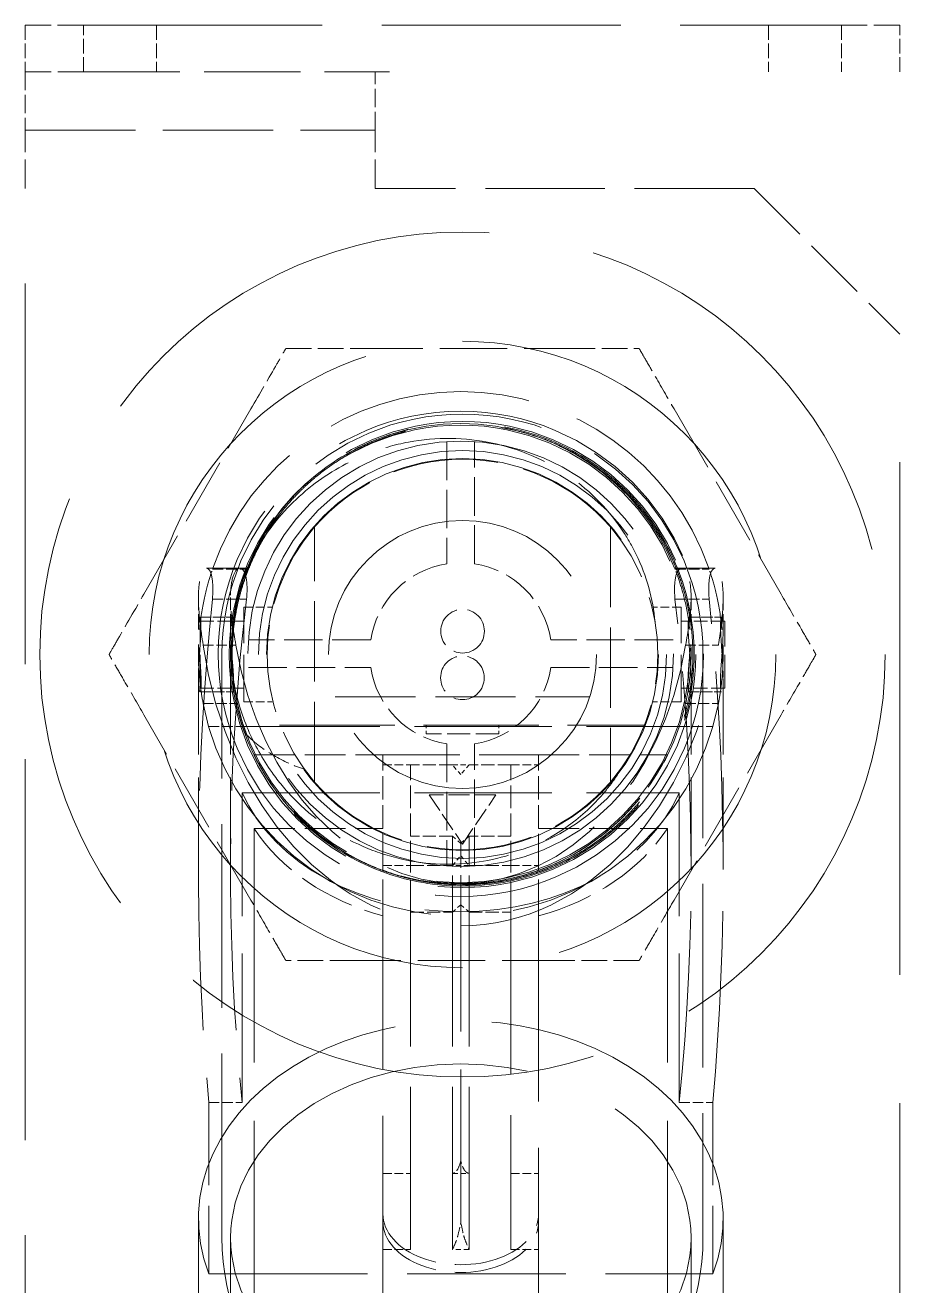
# Model space of a CAD drawing. Header units: millimetres. Extents: x 0 to 5887, y 0 to 4158.
# Drawn here: x 5138.34 to 5168.34, y 2294.74 to 2338.01 of the extents above; entities that cross this region are included whole.
import ezdxf

# ---------------------------------------------------------------- set-up
doc = ezdxf.new("R2010")
doc.units = ezdxf.units.MM
doc.header["$LTSCALE"] = 7
doc.linetypes.add('DASHED', pattern=[0.2067, 0.1654, -0.0413])
doc.layers.add('가려진 것(ISO)', color=2, linetype='DASHED', lineweight=18)

msp = doc.modelspace()

# ---------------------------------------------------------------- linework, layer by layer
at = {"layer": '가려진 것(ISO)', "ltscale": 0.769514}
for p, q in [((5140.3357, 2338.0081), (5138.3357, 2338.0081)), ((5168.3357, 2338.0081), (5166.3357, 2338.0081)), ((5138.3357, 2336.4081), (5140.3357, 2336.4081))]:
    msp.add_line(p, q, dxfattribs=at)
at = {"layer": '가려진 것(ISO)', "ltscale": 0.435259}
for p, q in [((5138.3357, 2338.0081), (5138.3357, 2336.4081)), ((5140.3357, 2336.4081), (5140.3357, 2338.0081)), ((5142.8357, 2338.0081), (5142.8357, 2336.4081)), ((5163.8357, 2338.0081), (5163.8357, 2336.4081)), ((5166.3357, 2338.0081), (5166.3357, 2336.4081)), ((5168.3357, 2336.4081), (5168.3357, 2338.0081))]:
    msp.add_line(p, q, dxfattribs=at)
at = {"layer": '가려진 것(ISO)', "ltscale": 7.074487}
msp.add_line((5140.3357, 2338.0081), (5166.3357, 2338.0081), dxfattribs=at)
at = {"layer": '가려진 것(ISO)', "ltscale": 0.544099}
for p, q in [((5138.3357, 2336.4081), (5138.3357, 2334.4081)), ((5150.3357, 2334.4081), (5150.3357, 2336.4081))]:
    msp.add_line(p, q, dxfattribs=at)
at = {"layer": '가려진 것(ISO)', "ltscale": 2.856945}
msp.add_line((5140.3357, 2336.4081), (5150.8357, 2336.4081), dxfattribs=at)
at = {"layer": '가려진 것(ISO)', "ltscale": 0.854726}
for p, q in [((5138.3357, 2332.4081), (5138.3357, 2334.4081)), ((5150.3357, 2332.4081), (5150.3357, 2334.4081))]:
    msp.add_line(p, q, dxfattribs=at)
at = {"layer": '가려진 것(ISO)', "ltscale": 3.265094}
msp.add_line((5138.3357, 2334.4081), (5150.3357, 2334.4081), dxfattribs=at)
at = {"layer": '가려진 것(ISO)', "ltscale": 11.288502}
msp.add_line((5138.3357, 2283.4081), (5138.3357, 2332.4081), dxfattribs=at)
at = {"layer": '가려진 것(ISO)', "ltscale": 3.537194}
msp.add_line((5163.3357, 2332.4081), (5150.3357, 2332.4081), dxfattribs=at)
at = {"layer": '가려진 것(ISO)', "ltscale": 1.923934}
msp.add_line((5163.3357, 2332.4081), (5168.3357, 2327.4081), dxfattribs=at)
at = {"layer": '가려진 것(ISO)', "ltscale": 15.204921}
msp.add_line((5168.3357, 2283.4081), (5168.3357, 2327.4081), dxfattribs=at)
at = {"layer": '가려진 것(ISO)', "ltscale": 1.99951}
for p, q in [((5149.6613, 2326.9081), (5157.0101, 2326.9081)), ((5142.4052, 2318.476), (5146.0796, 2324.8403)), ((5160.5918, 2324.8403), (5164.2662, 2318.476)), ((5146.0796, 2307.976), (5142.4052, 2314.3403)), ((5164.2662, 2314.3403), (5160.5918, 2307.976)), ((5157.0101, 2305.9081), (5149.6613, 2305.9081))]:
    msp.add_line(p, q, dxfattribs=at)
at = {"layer": '가려진 것(ISO)', "ltscale": 1.141586}
for p, q in [((5152.8018, 2323.7161), (5152.8018, 2319.5203)), ((5153.7518, 2319.5203), (5153.7518, 2323.7161)), ((5150.1881, 2316.9066), (5145.9923, 2316.9066)), ((5160.5613, 2316.9066), (5156.3655, 2316.9066)), ((5145.9923, 2315.9566), (5150.1881, 2315.9566)), ((5156.3655, 2315.9566), (5160.5613, 2315.9566)), ((5152.8018, 2313.3429), (5152.8018, 2309.1471)), ((5153.7518, 2309.1471), (5153.7518, 2313.3429))]:
    msp.add_line(p, q, dxfattribs=at)
at = {"layer": '가려진 것(ISO)', "ltscale": 2.382276}
for p, q in [((5148.2637, 2312.0304), (5148.2637, 2320.7859)), ((5158.4077, 2320.7859), (5158.4077, 2312.0304))]:
    msp.add_line(p, q, dxfattribs=at)
at = {"layer": '가려진 것(ISO)', "ltscale": 0.310152}
for p, q in [((5144.5547, 2319.3731), (5145.6949, 2319.3731)), ((5160.8587, 2319.3731), (5161.9989, 2319.3731))]:
    msp.add_line(p, q, dxfattribs=at)
at = {"layer": '가려진 것(ISO)', "ltscale": 0.318691}
for p, q in [((5144.7574, 2319.3333), (5145.929, 2319.3333)), ((5160.6246, 2319.3333), (5161.7962, 2319.3333)), ((5144.7574, 2318.3039), (5145.929, 2318.3039)), ((5160.6246, 2318.3039), (5161.7962, 2318.3039))]:
    msp.add_line(p, q, dxfattribs=at)
at = {"layer": '가려진 것(ISO)', "ltscale": 0.319286}
for p, q in [((5144.7711, 2319.3731), (5145.9449, 2319.3731)), ((5160.6088, 2319.3731), (5161.7826, 2319.3731))]:
    msp.add_line(p, q, dxfattribs=at)
at = {"layer": '가려진 것(ISO)', "ltscale": 0.458421}
for p, q in [((5144.2768, 2317.263), (5144.2768, 2318.3652)), ((5145.3768, 2317.263), (5145.3768, 2318.3652)), ((5161.1768, 2317.263), (5161.1768, 2318.3652)), ((5162.2768, 2317.263), (5162.2768, 2318.3652))]:
    msp.add_line(p, q, dxfattribs=at)
at = {"layer": '가려진 것(ISO)', "ltscale": 1.384718}
for p, q in [((5145.8357, 2314.7881), (5145.8357, 2318.0281)), ((5160.8357, 2314.7881), (5160.8357, 2318.0281))]:
    msp.add_line(p, q, dxfattribs=at)
at = {"layer": '가려진 것(ISO)', "ltscale": 0.264663}
for p, q in [((5145.8357, 2318.0281), (5146.8087, 2318.0281)), ((5160.8357, 2318.0281), (5159.8627, 2318.0281)), ((5145.8357, 2314.7881), (5146.8087, 2314.7881)), ((5160.8357, 2314.7881), (5159.8627, 2314.7881))]:
    msp.add_line(p, q, dxfattribs=at)
at = {"layer": '가려진 것(ISO)', "ltscale": 0.301106}
for p, q in [((5144.3265, 2317.6881), (5145.4335, 2317.6881)), ((5161.1201, 2317.6881), (5162.2271, 2317.6881))]:
    msp.add_line(p, q, dxfattribs=at)
at = {"layer": '가려진 것(ISO)', "ltscale": 0.98295}
for p, q in [((5144.3357, 2315.2581), (5144.3357, 2317.5581)), ((5162.3357, 2315.2581), (5162.3357, 2317.5581))]:
    msp.add_line(p, q, dxfattribs=at)
at = {"layer": '가려진 것(ISO)', "ltscale": 0.408049}
for p, q in [((5144.3357, 2317.5581), (5145.8357, 2317.5581)), ((5162.3357, 2317.5581), (5160.8357, 2317.5581)), ((5144.3357, 2315.2581), (5145.8357, 2315.2581)), ((5162.3357, 2315.2581), (5160.8357, 2315.2581))]:
    msp.add_line(p, q, dxfattribs=at)
at = {"layer": '가려진 것(ISO)', "ltscale": 0.302589}
for p, q in [((5144.365, 2317.6881), (5145.4774, 2317.6881)), ((5161.0763, 2317.6881), (5162.1887, 2317.6881))]:
    msp.add_line(p, q, dxfattribs=at)
at = {"layer": '가려진 것(ISO)', "ltscale": 0.305568}
for p, q in [((5144.4409, 2316.7266), (5145.5643, 2316.7266)), ((5160.9894, 2316.7266), (5162.1127, 2316.7266)), ((5144.4409, 2314.7209), (5145.5643, 2314.7209)), ((5160.9894, 2314.7209), (5162.1127, 2314.7209))]:
    msp.add_line(p, q, dxfattribs=at)
at = {"layer": '가려진 것(ISO)', "ltscale": 5.44189}
for p, q in [((5145.0857, 2296.4081), (5145.0857, 2316.4081)), ((5161.5857, 2316.4081), (5161.5857, 2296.4081))]:
    msp.add_line(p, q, dxfattribs=at)
at = {"layer": '가려진 것(ISO)', "ltscale": 2.730098}
for p, q in [((5144.2768, 2309.0257), (5144.2768, 2315.5888)), ((5145.3768, 2309.0257), (5145.3768, 2315.5888)), ((5161.1768, 2309.0257), (5161.1768, 2315.5888)), ((5162.2768, 2309.0257), (5162.2768, 2315.5888))]:
    msp.add_line(p, q, dxfattribs=at)
at = {"layer": '가려진 것(ISO)', "ltscale": 0.301301}
for p, q in [((5144.3316, 2315.1281), (5145.4393, 2315.1281)), ((5161.1143, 2315.1281), (5162.222, 2315.1281))]:
    msp.add_line(p, q, dxfattribs=at)
at = {"layer": '가려진 것(ISO)', "ltscale": 0.302852}
for p, q in [((5144.3717, 2315.1281), (5145.4851, 2315.1281)), ((5161.0685, 2315.1281), (5162.1819, 2315.1281))]:
    msp.add_line(p, q, dxfattribs=at)
at = {"layer": '가려진 것(ISO)', "ltscale": 2.375881}
msp.add_line((5148.9697, 2314.9597), (5157.7017, 2314.9597), dxfattribs=at)
at = {"layer": '가려진 것(ISO)', "ltscale": 0.313307}
for p, q in [((5144.631, 2313.9316), (5145.7828, 2313.9316)), ((5160.7708, 2313.9316), (5161.9226, 2313.9316)), ((5144.631, 2301.0319), (5145.7828, 2301.0319)), ((5160.7708, 2301.0319), (5161.9226, 2301.0319))]:
    msp.add_line(p, q, dxfattribs=at)
at = {"layer": '가려진 것(ISO)', "ltscale": 4.078126}
for p, q in [((5145.7828, 2313.9316), (5160.7708, 2313.9316)), ((5145.7828, 2311.6605), (5160.7708, 2311.6605))]:
    msp.add_line(p, q, dxfattribs=at)
at = {"layer": '가려진 것(ISO)', "ltscale": 3.413421}
msp.add_line((5147.0631, 2313.9831), (5159.6083, 2313.9831), dxfattribs=at)
at = {"layer": '가려진 것(ISO)', "ltscale": 0.08153}
for p, q in [((5152.0857, 2313.6831), (5152.0857, 2313.9831)), ((5154.5857, 2313.6831), (5154.5857, 2313.9831))]:
    msp.add_line(p, q, dxfattribs=at)
at = {"layer": '가려진 것(ISO)', "ltscale": 0.680149}
msp.add_line((5154.5857, 2313.6831), (5152.0857, 2313.6831), dxfattribs=at)
at = {"layer": '가려진 것(ISO)', "ltscale": 1.202036}
for p, q in [((5146.1894, 2312.9674), (5150.6074, 2312.9674)), ((5155.9462, 2312.9674), (5160.3642, 2312.9674)), ((5146.1894, 2310.441), (5150.6074, 2310.441)), ((5155.9462, 2310.441), (5160.3642, 2310.441))]:
    msp.add_line(p, q, dxfattribs=at)
at = {"layer": '가려진 것(ISO)', "ltscale": 0.687322}
for p, q in [((5150.6074, 2310.441), (5150.6074, 2312.9674)), ((5155.9462, 2310.441), (5155.9462, 2312.9674))]:
    msp.add_line(p, q, dxfattribs=at)
at = {"layer": '가려진 것(ISO)', "ltscale": 2.281793}
msp.add_line((5150.6074, 2312.9674), (5155.9462, 2312.9674), dxfattribs=at)
at = {"layer": '가려진 것(ISO)', "ltscale": 0.258395}
for p, q in [((5150.6074, 2312.6174), (5151.5574, 2312.6174)), ((5154.9962, 2312.6174), (5155.9462, 2312.6174)), ((5150.6074, 2309.1674), (5151.5574, 2309.1674)), ((5154.9962, 2309.1674), (5155.9462, 2309.1674)), ((5150.6074, 2298.5988), (5151.5574, 2298.5988)), ((5154.9962, 2298.5988), (5155.9462, 2298.5988)), ((5150.6074, 2295.9892), (5151.5574, 2295.9892)), ((5154.9962, 2295.9892), (5155.9462, 2295.9892))]:
    msp.add_line(p, q, dxfattribs=at)
at = {"layer": '가려진 것(ISO)', "ltscale": 0.664124}
for p, q in [((5151.5574, 2310.1763), (5151.5574, 2312.6174)), ((5154.9962, 2310.1763), (5154.9962, 2312.6174))]:
    msp.add_line(p, q, dxfattribs=at)
at = {"layer": '가려진 것(ISO)', "ltscale": 0.389799}
for p, q in [((5152.9903, 2312.6174), (5151.5574, 2312.6174)), ((5154.9962, 2312.6174), (5153.5633, 2312.6174)), ((5152.9903, 2310.1763), (5151.5574, 2310.1763)), ((5154.9962, 2310.1763), (5153.5633, 2310.1763)), ((5151.5574, 2309.1674), (5152.9903, 2309.1674)), ((5153.5633, 2309.1674), (5154.9962, 2309.1674)), ((5151.5574, 2307.5666), (5152.9903, 2307.5666)), ((5153.5633, 2307.5666), (5154.9962, 2307.5666))]:
    msp.add_line(p, q, dxfattribs=at)
at = {"layer": '가려진 것(ISO)', "ltscale": 0.118995}
for p, q in [((5153.2768, 2312.2865), (5152.9903, 2312.6174)), ((5153.5633, 2312.6174), (5153.2768, 2312.2865)), ((5153.2768, 2309.926), (5152.9903, 2310.1763)), ((5153.5633, 2310.1763), (5153.2768, 2309.926)), ((5152.9903, 2309.1674), (5153.2768, 2309.4983)), ((5153.2768, 2309.4983), (5153.5633, 2309.1674)), ((5152.9903, 2307.5666), (5153.2768, 2307.8169)), ((5153.2768, 2307.8169), (5153.5633, 2307.5666))]:
    msp.add_line(p, q, dxfattribs=at)
at = {"layer": '가려진 것(ISO)', "ltscale": 0.155812}
for p, q in [((5152.9903, 2312.6174), (5153.5633, 2312.6174)), ((5153.5633, 2309.1674), (5152.9903, 2309.1674)), ((5152.9903, 2298.5988), (5153.5633, 2298.5988)), ((5153.5633, 2295.9892), (5152.9903, 2295.9892))]:
    msp.add_line(p, q, dxfattribs=at)
at = {"layer": '가려진 것(ISO)', "ltscale": 4.42134}
for p, q in [((5145.7828, 2301.0319), (5145.7828, 2311.6605)), ((5160.7708, 2301.0319), (5160.7708, 2311.6605))]:
    msp.add_line(p, q, dxfattribs=at)
at = {"layer": '가려진 것(ISO)', "ltscale": 0.553911}
for p, q in [((5152.1947, 2311.5875), (5153.3357, 2309.9012)), ((5153.3357, 2309.9012), (5154.4767, 2311.5875))]:
    msp.add_line(p, q, dxfattribs=at)
at = {"layer": '가려진 것(ISO)', "ltscale": 0.620838}
msp.add_line((5154.4767, 2311.5875), (5152.1947, 2311.5875), dxfattribs=at)
at = {"layer": '가려진 것(ISO)', "ltscale": 6.938437}
for p, q in [((5146.1894, 2310.441), (5146.1894, 2293.7616)), ((5160.3642, 2310.441), (5160.3642, 2293.7616))]:
    msp.add_line(p, q, dxfattribs=at)
at = {"layer": '가려진 것(ISO)', "ltscale": 1.080091}
for p, q in [((5150.6074, 2307.4382), (5150.6074, 2310.441)), ((5155.9462, 2307.4382), (5155.9462, 2310.441))]:
    msp.add_line(p, q, dxfattribs=at)
at = {"layer": '가려진 것(ISO)', "ltscale": 0.938643}
for p, q in [((5151.5574, 2307.5666), (5151.5574, 2310.1763)), ((5154.9962, 2307.5666), (5154.9962, 2310.1763))]:
    msp.add_line(p, q, dxfattribs=at)
at = {"layer": '가려진 것(ISO)', "ltscale": 1.085493}
for p, q in [((5152.9903, 2307.5666), (5152.9903, 2310.1763)), ((5153.5633, 2307.5666), (5153.5633, 2310.1763))]:
    msp.add_line(p, q, dxfattribs=at)
at = {"layer": '가려진 것(ISO)', "ltscale": 0.877252}
msp.add_line((5153.2768, 2307.8169), (5153.2768, 2309.926), dxfattribs=at)
at = {"layer": '가려진 것(ISO)', "ltscale": 4.816061}
for p, q in [((5151.5574, 2295.9892), (5151.5574, 2307.5666)), ((5152.9903, 2295.9892), (5152.9903, 2307.5666)), ((5153.5633, 2295.9892), (5153.5633, 2307.5666)), ((5154.9962, 2307.5666), (5154.9962, 2295.9892))]:
    msp.add_line(p, q, dxfattribs=at)
at = {"layer": '가려진 것(ISO)', "ltscale": 4.541158}
msp.add_line((5153.2768, 2296.9003), (5153.2768, 2307.8169), dxfattribs=at)
at = {"layer": '가려진 것(ISO)', "ltscale": 5.504473}
for p, q in [((5150.6074, 2294.2059), (5150.6074, 2307.4382)), ((5155.9462, 2307.4382), (5155.9462, 2294.2059))]:
    msp.add_line(p, q, dxfattribs=at)
at = {"layer": '가려진 것(ISO)', "ltscale": 2.448796}
for p, q in [((5144.631, 2301.0319), (5144.631, 2295.1451)), ((5161.9226, 2301.0319), (5161.9226, 2295.1451))]:
    msp.add_line(p, q, dxfattribs=at)
at = {"layer": '가려진 것(ISO)', "ltscale": 10.021425}
for p, q in [((5144.2768, 2278.0674), (5144.2768, 2297.0361)), ((5162.2768, 2278.0674), (5162.2768, 2297.0361))]:
    msp.add_line(p, q, dxfattribs=at)
at = {"layer": '가려진 것(ISO)', "ltscale": 7.618686}
for p, q in [((5145.3768, 2296.382), (5145.3768, 2278.0674)), ((5161.1768, 2296.382), (5161.1768, 2278.0674))]:
    msp.add_line(p, q, dxfattribs=at)
at = {"layer": '가려진 것(ISO)', "ltscale": 4.70494}
msp.add_line((5144.631, 2295.1451), (5161.9226, 2295.1451), dxfattribs=at)
at = {"layer": '가려진 것(ISO)', "ltscale": 12.593294}
msp.add_circle((5153.3357, 2316.4081), 14.5, dxfattribs=at)
at = {"layer": '가려진 것(ISO)', "ltscale": 11.670509}
msp.add_circle((5153.3357, 2316.4081), 10.75, dxfattribs=at)
at = {"layer": '가려진 것(ISO)', "ltscale": 12.05048}
msp.add_circle((5153.2768, 2316.4316), 8.325, dxfattribs=at)
at = {"layer": '가려진 것(ISO)', "ltscale": 11.580041}
msp.add_circle((5153.3357, 2316.4081), 8, dxfattribs=at)
at = {"layer": '가려진 것(ISO)', "ltscale": 11.362915}
msp.add_circle((5153.2768, 2316.4316), 7.85, dxfattribs=at)
at = {"layer": '가려진 것(ISO)', "ltscale": 15.850181}
msp.add_circle((5153.2768, 2316.4316), 7.3, dxfattribs=at)
at = {"layer": '가려진 것(ISO)', "ltscale": 15.198803}
msp.add_circle((5153.3357, 2316.4081), 7, dxfattribs=at)
at = {"layer": '가려진 것(ISO)', "ltscale": 14.601707}
msp.add_circle((5153.3357, 2316.4081), 6.725, dxfattribs=at)
at = {"layer": '가려진 것(ISO)', "ltscale": 9.987785}
msp.add_circle((5153.3357, 2316.4081), 4.6, dxfattribs=at)
msp.add_circle((5153.3357, 2316.4081), 4.6, dxfattribs=at)
at = {"layer": '가려진 것(ISO)', "ltscale": 1.282139}
for centre in [(5153.3377, 2317.2081), (5153.3338, 2315.6081)]:
    msp.add_circle(centre, 0.75, dxfattribs=at)
at = {"layer": '가려진 것(ISO)', "ltscale": 6.062606}
msp.add_arc((5153.2768, 2316.4316), 9, 19.07671, 160.92329, dxfattribs=at)
at = {"layer": '가려진 것(ISO)', "ltscale": 7.052213}
for centre, start, end in [((5153.3357, 2316.4081), 0, 180), ((5153.3357, 2296.4081), 180, 0)]:
    msp.add_arc(centre, 8.25, start, end, dxfattribs=at)
at = {"layer": '가려진 것(ISO)', "ltscale": 5.112754}
msp.add_arc((5153.2768, 2316.4316), 7.9, 21.86015, 158.13985, dxfattribs=at)
at = {"layer": '가려진 것(ISO)', "ltscale": 3.130952}
for start, end in [(40.79828, 139.20172), (220.79828, 319.20172)]:
    msp.add_arc((5153.3357, 2316.4081), 6.7, start, end, dxfattribs=at)
at = {"layer": '가려진 것(ISO)', "ltscale": 2.596181}
for start, end in [(139.20172, 220.79828), (319.20172, 40.79828)]:
    msp.add_arc((5153.3357, 2316.4081), 6.7, start, end, dxfattribs=at)
at = {"layer": '가려진 것(ISO)', "ltscale": 1.076065}
for start, end in [(98.74285, 171.25715), (8.74285, 81.25715), (188.74285, 261.25715), (278.74285, 351.25715)]:
    msp.add_arc((5153.2768, 2316.4316), 3.125, start, end, dxfattribs=at)
at = {"layer": '가려진 것(ISO)', "ltscale": 9.829919}
msp.add_arc((5153.2768, 2316.4316), 9, 190.95767, 349.04233, dxfattribs=at)
at = {"layer": '가려진 것(ISO)', "ltscale": 6.641703}
msp.add_arc((5153.2768, 2316.4316), 7.9, 192.50654, 347.49346, dxfattribs=at)
at = {"layer": '가려진 것(ISO)', "ltscale": 1.656983}
for start, end in [(205.91814, 250.19869), (289.80131, 334.08186)]:
    msp.add_arc((5153.2768, 2316.4116), 7.88, start, end, dxfattribs=at)
at = {"layer": '가려진 것(ISO)', "ltscale": 5.684871}
for start_param, end_param in [(4.3841188, 4.9938691), (1.2893163, 1.8990665)]:
    msp.add_ellipse((5153.2768, 2309.0257), major_axis=(0, -28.7777), ratio=0.3127422, start_param=start_param, end_param=end_param, dxfattribs=at)
at = {"layer": '가려진 것(ISO)', "ltscale": 5.686847}
for start_param, end_param in [(1.194694, 1.8927872), (4.3903982, 5.0884913)]:
    msp.add_ellipse((5153.2768, 2309.0257), major_axis=(0, 25.2604), ratio=0.3127422, start_param=start_param, end_param=end_param, dxfattribs=at)
at = {"layer": '가려진 것(ISO)', "ltscale": 9.829919}
msp.add_ellipse((5153.2768, 2318.9883), major_axis=(0, 11.8983), ratio=0.7564089, start_param=1.7620437, end_param=4.5211416, dxfattribs=at)
at = {"layer": '가려진 것(ISO)', "ltscale": 6.641703}
msp.add_ellipse((5153.2768, 2318.9883), major_axis=(0, -10.4441), ratio=0.7564089, start_param=4.9306692, end_param=7.6357014, dxfattribs=at)
at = {"layer": '가려진 것(ISO)', "ltscale": 5.36873}
msp.add_ellipse((5153.2768, 2313.5516), major_axis=(7.9, 0), ratio=0.7564142, start_param=3.4635835, end_param=5.9611945, dxfattribs=at)
at = {"layer": '가려진 것(ISO)', "ltscale": 1.656983}
for start_param, end_param in [(0.4523569, 1.2251983), (1.9163943, 2.6892358)]:
    msp.add_ellipse((5153.2768, 2313.0463), major_axis=(-7.88, 0), ratio=0.7564142, start_param=start_param, end_param=end_param, dxfattribs=at)
at = {"layer": '가려진 것(ISO)', "ltscale": 11.521521}
msp.add_ellipse((5153.2768, 2297.0361), major_axis=(9, 0), ratio=0.7564142, start_param=6.0017052, end_param=9.706258, dxfattribs=at)
at = {"layer": '가려진 것(ISO)', "ltscale": 11.43529}
msp.add_ellipse((5153.2768, 2296.382), major_axis=(-7.9, 0), ratio=0.7564142, dxfattribs=at)
at = {"layer": '가려진 것(ISO)', "ltscale": 2.281793}
for centre in [(5153.2768, 2297.2083), (5153.2768, 2296.9436)]:
    msp.add_ellipse(centre, major_axis=(-2.6694, 0), ratio=0.6540929, start_param=0, end_param=3.1415927, dxfattribs=at)
at = {"layer": '가려진 것(ISO)', "ltscale": 0.761774}
for points, knots in [([(5146.0796, 2324.8403), (5146.3661, 2325.3363), (5146.7087, 2325.9299), (5147.0572, 2326.5334), (5147.155, 2326.7029), (5147.2313, 2326.835), (5147.2493, 2326.8662), (5147.268, 2326.8986), (5147.2713, 2326.9043), (5147.2735, 2326.9081)], [-0.87528329, -0.87528329, -0.87528329, -0.87528329, -0.70343176, -0.70343176, -0.64507289, -0.64507289, -0.62640426, -0.62640426, -0.61033971, -0.61033971, -0.61033971, -0.61033971]), ([(5141.2114, 2316.4081), (5141.2136, 2316.4119), (5141.2169, 2316.4177), (5141.2356, 2316.45), (5141.2536, 2316.4813), (5141.3299, 2316.6134), (5141.4277, 2316.7828), (5141.7761, 2317.3864), (5142.1188, 2317.9799), (5142.4052, 2318.476)], [-1.83101914, -1.83101914, -1.83101914, -1.83101914, -1.8149546, -1.8149546, -1.79628597, -1.79628597, -1.7379271, -1.7379271, -1.56607557, -1.56607557, -1.56607557, -1.56607557])]:
    msp.add_open_spline(points, degree=3, knots=knots, dxfattribs=at)
at = {"layer": '가려진 것(ISO)', "ltscale": 0.761674}
for points, knots in [([(5147.2735, 2326.9081), (5147.2765, 2326.9081), (5147.281, 2326.9081), (5147.3062, 2326.9081), (5147.3301, 2326.9081), (5147.4249, 2326.9081), (5147.5464, 2326.9081), (5147.8462, 2326.9081), (5148.0963, 2326.9081), (5148.7244, 2326.9081), (5149.2349, 2326.9081), (5149.6613, 2326.9081)], [-1.82700312, -1.82700312, -1.82700312, -1.82700312, -1.81377462, -1.81377462, -1.79907238, -1.79907238, -1.75808465, -1.75808465, -1.69132845, -1.69132845, -1.56339822, -1.56339822, -1.56339822, -1.56339822]), ([(5157.0101, 2326.9081), (5157.4366, 2326.9081), (5157.947, 2326.9081), (5158.5751, 2326.9081), (5158.8252, 2326.9081), (5159.125, 2326.9081), (5159.2465, 2326.9081), (5159.3413, 2326.9081), (5159.3652, 2326.9081), (5159.3904, 2326.9081), (5159.3949, 2326.9081), (5159.3979, 2326.9081)], [-0.87260594, -0.87260594, -0.87260594, -0.87260594, -0.7446757, -0.7446757, -0.6779195, -0.6779195, -0.63693178, -0.63693178, -0.62222954, -0.62222954, -0.60900104, -0.60900104, -0.60900104, -0.60900104]), ([(5159.3979, 2326.9081), (5159.3994, 2326.9055), (5159.4016, 2326.9016), (5159.4142, 2326.8798), (5159.4262, 2326.8591), (5159.4736, 2326.7771), (5159.5343, 2326.6718), (5159.6842, 2326.4122), (5159.8093, 2326.1956), (5160.1233, 2325.6516), (5160.3786, 2325.2096), (5160.5918, 2324.8403)], [-1.82700312, -1.82700312, -1.82700312, -1.82700312, -1.81377462, -1.81377462, -1.79907238, -1.79907238, -1.75808465, -1.75808465, -1.69132845, -1.69132845, -1.56339822, -1.56339822, -1.56339822, -1.56339822]), ([(5164.2662, 2318.476), (5164.4794, 2318.1067), (5164.7346, 2317.6646), (5165.0487, 2317.1207), (5165.1737, 2316.9041), (5165.3236, 2316.6445), (5165.3844, 2316.5392), (5165.4318, 2316.4571), (5165.4437, 2316.4364), (5165.4563, 2316.4146), (5165.4586, 2316.4107), (5165.4601, 2316.4081)], [-0.87260594, -0.87260594, -0.87260594, -0.87260594, -0.7446757, -0.7446757, -0.6779195, -0.6779195, -0.63693178, -0.63693178, -0.62222954, -0.62222954, -0.60900104, -0.60900104, -0.60900104, -0.60900104]), ([(5142.4052, 2314.3403), (5142.192, 2314.7096), (5141.9368, 2315.1516), (5141.6227, 2315.6956), (5141.4977, 2315.9122), (5141.3478, 2316.1718), (5141.287, 2316.2771), (5141.2396, 2316.3591), (5141.2277, 2316.3798), (5141.2151, 2316.4016), (5141.2128, 2316.4055), (5141.2114, 2316.4081)], [-0.87260594, -0.87260594, -0.87260594, -0.87260594, -0.7446757, -0.7446757, -0.6779195, -0.6779195, -0.63693178, -0.63693178, -0.62222954, -0.62222954, -0.60900104, -0.60900104, -0.60900104, -0.60900104]), ([(5165.4601, 2316.4081), (5165.4586, 2316.4055), (5165.4563, 2316.4016), (5165.4437, 2316.3798), (5165.4318, 2316.3591), (5165.3844, 2316.2771), (5165.3236, 2316.1718), (5165.1737, 2315.9122), (5165.0487, 2315.6956), (5164.7346, 2315.1516), (5164.4794, 2314.7096), (5164.2662, 2314.3403)], [-1.82700312, -1.82700312, -1.82700312, -1.82700312, -1.81377462, -1.81377462, -1.79907238, -1.79907238, -1.75808465, -1.75808465, -1.69132845, -1.69132845, -1.56339822, -1.56339822, -1.56339822, -1.56339822]), ([(5147.2735, 2305.9081), (5147.272, 2305.9107), (5147.2698, 2305.9146), (5147.2572, 2305.9364), (5147.2453, 2305.9571), (5147.1979, 2306.0392), (5147.1371, 2306.1445), (5146.9872, 2306.4041), (5146.8621, 2306.6207), (5146.5481, 2307.1646), (5146.2929, 2307.6067), (5146.0796, 2307.976)], [-1.82700312, -1.82700312, -1.82700312, -1.82700312, -1.81377462, -1.81377462, -1.79907238, -1.79907238, -1.75808465, -1.75808465, -1.69132845, -1.69132845, -1.56339822, -1.56339822, -1.56339822, -1.56339822]), ([(5160.5918, 2307.976), (5160.3786, 2307.6067), (5160.1233, 2307.1646), (5159.8093, 2306.6207), (5159.6842, 2306.4041), (5159.5343, 2306.1445), (5159.4736, 2306.0392), (5159.4262, 2305.9571), (5159.4142, 2305.9364), (5159.4016, 2305.9146), (5159.3994, 2305.9107), (5159.3979, 2305.9081)], [-0.87260594, -0.87260594, -0.87260594, -0.87260594, -0.7446757, -0.7446757, -0.6779195, -0.6779195, -0.63693178, -0.63693178, -0.62222954, -0.62222954, -0.60900104, -0.60900104, -0.60900104, -0.60900104]), ([(5149.6613, 2305.9081), (5149.2349, 2305.9081), (5148.7244, 2305.9081), (5148.0963, 2305.9081), (5147.8462, 2305.9081), (5147.5464, 2305.9081), (5147.4249, 2305.9081), (5147.3301, 2305.9081), (5147.3062, 2305.9081), (5147.281, 2305.9081), (5147.2765, 2305.9081), (5147.2735, 2305.9081)], [-0.87260594, -0.87260594, -0.87260594, -0.87260594, -0.7446757, -0.7446757, -0.6779195, -0.6779195, -0.63693178, -0.63693178, -0.62222954, -0.62222954, -0.60900104, -0.60900104, -0.60900104, -0.60900104]), ([(5159.3979, 2305.9081), (5159.3949, 2305.9081), (5159.3904, 2305.9081), (5159.3652, 2305.9081), (5159.3413, 2305.9081), (5159.2465, 2305.9081), (5159.125, 2305.9081), (5158.8252, 2305.9081), (5158.5751, 2305.9081), (5157.947, 2305.9081), (5157.4366, 2305.9081), (5157.0101, 2305.9081)], [-1.82700312, -1.82700312, -1.82700312, -1.82700312, -1.81377462, -1.81377462, -1.79907238, -1.79907238, -1.75808465, -1.75808465, -1.69132845, -1.69132845, -1.56339822, -1.56339822, -1.56339822, -1.56339822])]:
    msp.add_open_spline(points, degree=3, knots=knots, dxfattribs=at)
at = {"layer": '가려진 것(ISO)', "ltscale": 11.512027}
msp.add_open_spline([(5145.8532, 2313.731), (5145.5637, 2314.54), (5145.4052, 2315.4077), (5145.3746, 2317.1287), (5145.503, 2318.0041), (5146.0272, 2319.646), (5146.4297, 2320.4337), (5147.4532, 2321.8205), (5148.0873, 2322.4374), (5149.5016, 2323.4222), (5150.3002, 2323.8029), (5151.9558, 2324.2818), (5152.8343, 2324.386), (5154.556, 2324.3081), (5155.4215, 2324.1248), (5157.0271, 2323.4983), (5157.788, 2323.0471), (5159.1075, 2321.9384), (5159.6833, 2321.2667), (5160.5772, 2319.7932), (5160.9069, 2318.9724), (5161.2805, 2317.2899), (5161.3293, 2316.4065), (5161.1432, 2314.6932), (5160.9059, 2313.8411), (5160.1798, 2312.2781), (5159.6814, 2311.547), (5158.492, 2310.2999), (5157.7856, 2309.7676), (5156.2588, 2308.9681), (5155.4187, 2308.6907), (5153.7161, 2308.4236), (5152.8316, 2308.4304), (5151.1334, 2308.7239), (5150.2977, 2309.0143), (5148.7835, 2309.8373), (5148.0854, 2310.3805), (5146.9155, 2311.6459), (5146.4285, 2312.3847), (5145.9959, 2313.3547), (5145.9213, 2313.5415), (5145.8535, 2313.7311)], degree=3, knots=[0, 0, 0, 0, 0.2580022, 0.2580022, 0.5167622, 0.5167622, 0.7754881, 0.7754881, 1.0342167, 1.0342167, 1.2929477, 1.2929477, 1.5516726, 1.5516726, 1.8104082, 1.8104082, 2.0691248, 2.0691248, 2.3278644, 2.3278644, 2.586571, 2.586571, 2.8453137, 2.8453137, 3.1040112, 3.1040112, 3.3627562, 3.3627562, 3.6214472, 3.6214472, 3.8801935, 3.8801935, 4.1388816, 4.1388816, 4.3976282, 4.3976282, 4.6563175, 4.6563175, 4.9150634, 4.9150634, 4.9752264, 4.9752264, 4.9752264, 4.9752264], dxfattribs=at)
at = {"layer": '가려진 것(ISO)', "ltscale": 11.448736}
msp.add_rational_spline([(5145.9278, 2313.6552), (5146.3052, 2312.6395), (5146.9421, 2311.7629), (5148.4514, 2309.6855), (5150.8936, 2308.892), (5153.3357, 2308.0985), (5155.7778, 2308.892), (5158.22, 2309.6855), (5159.7293, 2311.7629), (5161.2386, 2313.8403), (5161.2386, 2316.4081), (5161.2386, 2318.9759), (5159.7293, 2321.0533), (5158.22, 2323.1307), (5155.7778, 2323.9242), (5153.3357, 2324.7177), (5150.8936, 2323.9242), (5148.4514, 2323.1307), (5146.9421, 2321.0533), (5145.4328, 2318.9759), (5145.4328, 2316.4081), (5145.4328, 2314.9871), (5145.9278, 2313.6552)], [0.975951435339, 0.978746313925, 1, 0.951056516295, 1, 0.951056516295, 1, 0.951056516295, 1, 0.951056516295, 1, 0.951056516295, 1, 0.951056516295, 1, 0.951056516295, 1, 0.951056516295, 1, 0.951056516295, 1, 0.972310202371, 0.975951435339], degree=2, knots=[0.855657504, 0.855657504, 0.855657504, 0.86, 0.86, 0.87, 0.87, 0.88, 0.88, 0.89, 0.89, 0.9, 0.9, 0.91, 0.91, 0.92, 0.92, 0.93, 0.93, 0.94, 0.94, 0.95, 0.95, 0.955657504, 0.955657504, 0.955657504], dxfattribs=at)
at = {"layer": '가려진 것(ISO)', "ltscale": 4.829928}
msp.add_open_spline([(5159.9429, 2317.5194), (5159.8684, 2318.3241), (5159.6501, 2319.1089), (5159.1757, 2320.0904), (5159.039, 2320.3334), (5158.3867, 2321.3409), (5157.7451, 2322.0051), (5155.9757, 2323.2395), (5154.9986, 2323.5271), (5153.4197, 2323.8632), (5152.4387, 2323.8757), (5151.0062, 2323.6092), (5150.5367, 2323.4725), (5149.403, 2323.0258), (5148.7587, 2322.6577), (5147.5679, 2321.7281), (5147.0387, 2321.1665), (5146.5972, 2320.5371)], degree=3, knots=[-1.3799177, -1.3799177, -1.3799177, -1.3799177, -1.255023, -1.255023, -1.2114367, -1.2114367, -1.0715905, -1.0715905, -0.8816967, -0.8816967, -0.5945101, -0.5945101, -0.4510897, -0.4510897, -0.2306493, -0.2306493, 0, 0, 0, 0], dxfattribs=at)
at = {"layer": '가려진 것(ISO)', "ltscale": 1.445851}
msp.add_open_spline([(5146.5972, 2320.5371), (5146.1757, 2319.907), (5145.7846, 2319.0818), (5145.3583, 2317.1234), (5145.3691, 2316.2083), (5145.4896, 2315.4622)], degree=3, knots=[-0.45419571, -0.45419571, -0.45419571, -0.45419571, -0.22672776, -0.22672776, 0, 0, 0, 0], dxfattribs=at)
at = {"layer": '가려진 것(ISO)', "ltscale": 1.899156}
for points, knots in [([(5144.4409, 2316.7266), (5144.4081, 2316.9316), (5144.3774, 2317.1379), (5144.3047, 2317.7127), (5144.2778, 2318.0636), (5144.2759, 2318.6313), (5144.3006, 2318.8832), (5144.3917, 2319.2367), (5144.4569, 2319.3385), (5144.5808, 2319.3922), (5144.6478, 2319.3475), (5144.7438, 2319.0998), (5144.7711, 2318.8964), (5144.7711, 2318.6509), (5144.7711, 2318.547), (5144.7666, 2318.4307), (5144.7574, 2318.3039)], [1.17884736, 1.17884736, 1.17884736, 1.17884736, 1.23870601, 1.23870601, 1.35132314, 1.35132314, 1.46386226, 1.46386226, 1.57640138, 1.57640138, 1.68902279, 1.68902279, 1.80164419, 1.80164419, 1.80164419, 1.84927338, 1.84927338, 1.84927338, 1.84927338]), ([(5162.1127, 2316.7266), (5162.1456, 2316.9316), (5162.1762, 2317.1379), (5162.249, 2317.7127), (5162.2758, 2318.0636), (5162.2778, 2318.6313), (5162.253, 2318.8832), (5162.162, 2319.2367), (5162.0968, 2319.3385), (5161.9729, 2319.3922), (5161.9058, 2319.3475), (5161.8098, 2319.0998), (5161.7826, 2318.8964), (5161.7826, 2318.6509), (5161.7826, 2318.547), (5161.787, 2318.4307), (5161.7962, 2318.3039)], [-0.62279683, -0.62279683, -0.62279683, -0.62279683, -0.56293818, -0.56293818, -0.45032105, -0.45032105, -0.33778193, -0.33778193, -0.22524282, -0.22524282, -0.11262141, -0.11262141, 0, 0, 0, 0.04762919, 0.04762919, 0.04762919, 0.04762919])]:
    msp.add_open_spline(points, degree=3, knots=knots, dxfattribs=at)
at = {"layer": '가려진 것(ISO)', "ltscale": 1.766666}
for points, knots in [([(5144.4409, 2314.7209), (5144.4081, 2314.8904), (5144.3774, 2315.0754), (5144.3047, 2315.6343), (5144.2778, 2316.0327), (5144.2759, 2316.7833), (5144.3006, 2317.1816), (5144.3917, 2317.9113), (5144.4569, 2318.2429), (5144.5808, 2318.7663), (5144.6478, 2318.9941), (5144.7438, 2319.2975), (5144.7602, 2319.3429), (5144.7711, 2319.3731)], [1.17884736, 1.17884736, 1.17884736, 1.17884736, 1.23870601, 1.23870601, 1.35132314, 1.35132314, 1.46386226, 1.46386226, 1.57640138, 1.57640138, 1.68902279, 1.68902279, 1.80164419, 1.80164419, 1.80164419, 1.80164419]), ([(5162.1127, 2314.7209), (5162.1456, 2314.8904), (5162.1762, 2315.0754), (5162.249, 2315.6343), (5162.2758, 2316.0327), (5162.2778, 2316.7833), (5162.253, 2317.1816), (5162.162, 2317.9113), (5162.0968, 2318.2429), (5161.9729, 2318.7663), (5161.9058, 2318.9941), (5161.8098, 2319.2975), (5161.7935, 2319.3429), (5161.7826, 2319.3731)], [-0.62279683, -0.62279683, -0.62279683, -0.62279683, -0.56293818, -0.56293818, -0.45032105, -0.45032105, -0.33778193, -0.33778193, -0.22524282, -0.22524282, -0.11262141, -0.11262141, 0, 0, 0, 0])]:
    msp.add_open_spline(points, degree=3, knots=knots, dxfattribs=at)
at = {"layer": '가려진 것(ISO)', "ltscale": 1.902758}
for points, knots in [([(5145.929, 2318.3039), (5145.9396, 2318.4306), (5145.9449, 2318.547), (5145.9449, 2318.6509), (5145.9449, 2318.8971), (5145.9131, 2319.1004), (5145.802, 2319.3478), (5145.7247, 2319.3921), (5145.5826, 2319.3386), (5145.5081, 2319.2371), (5145.404, 2318.8839), (5145.3757, 2318.6319), (5145.378, 2318.0628), (5145.4086, 2317.7114), (5145.4918, 2317.1369), (5145.5268, 2316.9311), (5145.5643, 2316.7266)], [-0.04766546, -0.04766546, -0.04766546, -0.04766546, 0, 0, 0, 0.11293048, 0.11293048, 0.22586095, 0.22586095, 0.3386627, 0.3386627, 0.45146445, 0.45146445, 0.56436888, 0.56436888, 0.62428788, 0.62428788, 0.62428788, 0.62428788]), ([(5160.9894, 2316.7266), (5161.0269, 2316.9311), (5161.0618, 2317.1369), (5161.145, 2317.7114), (5161.1757, 2318.0628), (5161.1779, 2318.6319), (5161.1496, 2318.8839), (5161.0456, 2319.2371), (5160.971, 2319.3386), (5160.8289, 2319.3921), (5160.7517, 2319.3478), (5160.6406, 2319.1004), (5160.6088, 2318.8971), (5160.6088, 2318.6509), (5160.6088, 2318.547), (5160.614, 2318.4306), (5160.6246, 2318.3039)], [-0.62428788, -0.62428788, -0.62428788, -0.62428788, -0.56436888, -0.56436888, -0.45146445, -0.45146445, -0.3386627, -0.3386627, -0.22586095, -0.22586095, -0.11293048, -0.11293048, 0, 0, 0, 0.04766546, 0.04766546, 0.04766546, 0.04766546])]:
    msp.add_open_spline(points, degree=3, knots=knots, dxfattribs=at)
at = {"layer": '가려진 것(ISO)', "ltscale": 1.770244}
for points, knots in [([(5145.9449, 2319.3731), (5145.9321, 2319.3427), (5145.9131, 2319.2971), (5145.802, 2318.9934), (5145.7247, 2318.7659), (5145.5826, 2318.2433), (5145.5081, 2317.9123), (5145.404, 2317.1829), (5145.3757, 2316.7841), (5145.378, 2316.0318), (5145.4086, 2315.6329), (5145.4918, 2315.0745), (5145.5268, 2314.89), (5145.5643, 2314.7209)], [0, 0, 0, 0, 0.11293048, 0.11293048, 0.22586095, 0.22586095, 0.3386627, 0.3386627, 0.45146445, 0.45146445, 0.56436888, 0.56436888, 0.62428788, 0.62428788, 0.62428788, 0.62428788]), ([(5160.9894, 2314.7209), (5161.0269, 2314.89), (5161.0618, 2315.0745), (5161.145, 2315.6329), (5161.1757, 2316.0318), (5161.1779, 2316.7841), (5161.1496, 2317.1829), (5161.0456, 2317.9123), (5160.971, 2318.2433), (5160.8289, 2318.7659), (5160.7517, 2318.9934), (5160.6406, 2319.2971), (5160.6215, 2319.3427), (5160.6088, 2319.3731)], [-0.62428788, -0.62428788, -0.62428788, -0.62428788, -0.56436888, -0.56436888, -0.45146445, -0.45146445, -0.3386627, -0.3386627, -0.22586095, -0.22586095, -0.11293048, -0.11293048, 0, 0, 0, 0])]:
    msp.add_open_spline(points, degree=3, knots=knots, dxfattribs=at)
at = {"layer": '가려진 것(ISO)', "ltscale": 2.190721}
msp.add_open_spline([(5144.2768, 2315.5888), (5144.2768, 2315.5828), (5144.2768, 2315.5768), (5144.2773, 2315.4491), (5144.2825, 2315.3404), (5144.3005, 2315.1874), (5144.3131, 2315.1431), (5144.3366, 2315.1199), (5144.3491, 2315.1394), (5144.3668, 2315.2468), (5144.3717, 2315.3346), (5144.3717, 2315.5452), (5144.3668, 2315.6818), (5144.3491, 2315.9868), (5144.3366, 2316.1554), (5144.3131, 2316.4756), (5144.3005, 2316.6488), (5144.2825, 2316.9728), (5144.2773, 2317.1236), (5144.2764, 2317.3671), (5144.2807, 2317.4758), (5144.2971, 2317.6288), (5144.3089, 2317.6731), (5144.3313, 2317.6964), (5144.3433, 2317.6768), (5144.3602, 2317.5694), (5144.365, 2317.4816), (5144.365, 2317.3763), (5144.365, 2317.2711), (5144.3602, 2317.1345), (5144.3433, 2316.8294), (5144.3313, 2316.6608), (5144.3089, 2316.3406), (5144.2971, 2316.1674), (5144.2811, 2315.8513), (5144.2768, 2315.7072), (5144.2768, 2315.5888)], degree=3, knots=[-0.5817942, -0.5817942, -0.5817942, -0.5817942, -0.57945187, -0.57945187, -0.53115875, -0.53115875, -0.48286563, -0.48286563, -0.43457826, -0.43457826, -0.38629089, -0.38629089, -0.33800352, -0.33800352, -0.28971615, -0.28971615, -0.24142303, -0.24142303, -0.19312991, -0.19312991, -0.1448508, -0.1448508, -0.0965717, -0.0965717, -0.04828585, -0.04828585, 0, 0, 0, 0.04828585, 0.04828585, 0.0965717, 0.0965717, 0.1448508, 0.1448508, 0.19078758, 0.19078758, 0.19078758, 0.19078758], dxfattribs=at)
at = {"layer": '가려진 것(ISO)', "ltscale": 2.191558}
msp.add_open_spline([(5145.3769, 2317.2454), (5145.3773, 2317.1235), (5145.3833, 2316.9727), (5145.4038, 2316.6487), (5145.4182, 2316.4755), (5145.445, 2316.1554), (5145.4593, 2315.9869), (5145.4795, 2315.6818), (5145.4851, 2315.5452), (5145.4851, 2315.3346), (5145.4795, 2315.2468), (5145.4593, 2315.1394), (5145.445, 2315.1199), (5145.4182, 2315.1431), (5145.4038, 2315.1874), (5145.3833, 2315.3404), (5145.3773, 2315.4491), (5145.3764, 2315.6927), (5145.3813, 2315.8435), (5145.3999, 2316.1675), (5145.4134, 2316.3406), (5145.4389, 2316.6608), (5145.4526, 2316.8293), (5145.472, 2317.1344), (5145.4774, 2317.271), (5145.4774, 2317.3763), (5145.4774, 2317.4817), (5145.472, 2317.5695), (5145.4526, 2317.6768), (5145.4389, 2317.6964), (5145.4134, 2317.6731), (5145.3999, 2317.6288), (5145.3813, 2317.4758), (5145.3764, 2317.3671), (5145.3769, 2317.2454)], degree=3, knots=[-0.57971172, -0.57971172, -0.57971172, -0.57971172, -0.53139544, -0.53139544, -0.48307915, -0.48307915, -0.43477006, -0.43477006, -0.38646097, -0.38646097, -0.33815188, -0.33815188, -0.28984278, -0.28984278, -0.2415265, -0.2415265, -0.19321022, -0.19321022, -0.14491217, -0.14491217, -0.09661412, -0.09661412, -0.04830706, -0.04830706, 0, 0, 0, 0.04830706, 0.04830706, 0.09661412, 0.09661412, 0.14491217, 0.14491217, 0.19321022, 0.19321022, 0.19321022, 0.19321022], dxfattribs=at)
at = {"layer": '가려진 것(ISO)', "ltscale": 2.191562}
msp.add_open_spline([(5161.1768, 2315.5888), (5161.1768, 2315.5828), (5161.1768, 2315.5768), (5161.1763, 2315.4491), (5161.1704, 2315.3404), (5161.1498, 2315.1874), (5161.1355, 2315.1431), (5161.1086, 2315.1199), (5161.0943, 2315.1394), (5161.0741, 2315.2468), (5161.0685, 2315.3346), (5161.0685, 2315.5452), (5161.0741, 2315.6818), (5161.0943, 2315.9869), (5161.1086, 2316.1554), (5161.1355, 2316.4755), (5161.1498, 2316.6487), (5161.1704, 2316.9727), (5161.1763, 2317.1235), (5161.1773, 2317.3671), (5161.1723, 2317.4758), (5161.1537, 2317.6288), (5161.1402, 2317.6731), (5161.1147, 2317.6964), (5161.101, 2317.6768), (5161.0817, 2317.5695), (5161.0763, 2317.4817), (5161.0763, 2317.3763), (5161.0763, 2317.271), (5161.0817, 2317.1344), (5161.101, 2316.8293), (5161.1147, 2316.6608), (5161.1402, 2316.3406), (5161.1537, 2316.1675), (5161.1719, 2315.8514), (5161.1768, 2315.7072), (5161.1768, 2315.5888)], degree=3, knots=[0.19086786, 0.19086786, 0.19086786, 0.19086786, 0.19321022, 0.19321022, 0.2415265, 0.2415265, 0.28984278, 0.28984278, 0.33815188, 0.33815188, 0.38646097, 0.38646097, 0.43477006, 0.43477006, 0.48307915, 0.48307915, 0.53139544, 0.53139544, 0.57971172, 0.57971172, 0.62800977, 0.62800977, 0.67630781, 0.67630781, 0.72461488, 0.72461488, 0.77292194, 0.77292194, 0.77292194, 0.821229, 0.821229, 0.86953606, 0.86953606, 0.91783411, 0.91783411, 0.9637898, 0.9637898, 0.9637898, 0.9637898], dxfattribs=at)
at = {"layer": '가려진 것(ISO)', "ltscale": 2.190716}
msp.add_open_spline([(5162.2768, 2317.2454), (5162.2764, 2317.1236), (5162.2712, 2316.9728), (5162.2531, 2316.6488), (5162.2406, 2316.4756), (5162.217, 2316.1554), (5162.2045, 2315.9868), (5162.1868, 2315.6818), (5162.1819, 2315.5452), (5162.1819, 2315.3346), (5162.1868, 2315.2468), (5162.2045, 2315.1394), (5162.217, 2315.1199), (5162.2406, 2315.1431), (5162.2531, 2315.1874), (5162.2712, 2315.3404), (5162.2764, 2315.4491), (5162.2772, 2315.6926), (5162.2729, 2315.8434), (5162.2565, 2316.1674), (5162.2447, 2316.3406), (5162.2224, 2316.6608), (5162.2104, 2316.8294), (5162.1934, 2317.1345), (5162.1887, 2317.2711), (5162.1887, 2317.3763), (5162.1887, 2317.4816), (5162.1934, 2317.5694), (5162.2104, 2317.6768), (5162.2224, 2317.6964), (5162.2447, 2317.6731), (5162.2565, 2317.6288), (5162.2729, 2317.4758), (5162.2772, 2317.3671), (5162.2768, 2317.2454)], degree=3, knots=[0.19312991, 0.19312991, 0.19312991, 0.19312991, 0.24142303, 0.24142303, 0.28971615, 0.28971615, 0.33800352, 0.33800352, 0.38629089, 0.38629089, 0.43457826, 0.43457826, 0.48286563, 0.48286563, 0.53115875, 0.53115875, 0.57945187, 0.57945187, 0.62773098, 0.62773098, 0.67601008, 0.67601008, 0.72429593, 0.72429593, 0.77258178, 0.77258178, 0.77258178, 0.82086763, 0.82086763, 0.86915348, 0.86915348, 0.91743258, 0.91743258, 0.96571169, 0.96571169, 0.96571169, 0.96571169], dxfattribs=at)
at = {"layer": '가려진 것(ISO)', "ltscale": 4.826991}
msp.add_open_spline([(5145.4896, 2315.4622), (5145.5929, 2314.9028), (5145.7571, 2314.3563), (5146.1996, 2313.3136), (5146.4756, 2312.82), (5147.0215, 2312.0525), (5147.2662, 2311.756), (5148.2156, 2310.7736), (5149.0308, 2310.2086), (5150.3579, 2309.6323), (5150.8012, 2309.4871), (5152.1218, 2309.1879), (5153.0228, 2309.1551), (5154.67, 2309.4045), (5155.6018, 2309.6711), (5157.0125, 2310.5354), (5157.4553, 2310.8885), (5158.0463, 2311.4925), (5158.2301, 2311.7052), (5158.5726, 2312.1543), (5158.7328, 2312.3934), (5158.8756, 2312.6399)], degree=3, knots=[-2.3034592, -2.3034592, -2.3034592, -2.3034592, -2.0602565, -2.0602565, -1.8192279, -1.8192279, -1.6575903, -1.6575903, -1.2438411, -1.2438411, -1.0482221, -1.0482221, -0.6681751, -0.6681751, -0.3399179, -0.3399179, -0.1700421, -0.1700421, -0.0854818, -0.0854818, -0.000001, -0.000001, -0.000001, -0.000001], dxfattribs=at)
at = {"layer": '가려진 것(ISO)', "ltscale": 0.04376}
msp.add_open_spline([(5145.8532, 2313.731), (5145.8532, 2313.731), (5145.8532, 2313.7309), (5145.8534, 2313.7307), (5145.8548, 2313.7293), (5145.8601, 2313.7238), (5145.8646, 2313.7191), (5145.877, 2313.7064), (5145.8858, 2313.6973), (5145.9052, 2313.6777), (5145.9164, 2313.6664), (5145.9278, 2313.6552)], degree=3, knots=[0.015603127, 0.015603127, 0.015603127, 0.015603127, 0.015841626, 0.015841626, 0.018367984, 0.018367984, 0.021715317, 0.021715317, 0.026409599, 0.026409599, 0.031690416, 0.031690416, 0.031690416, 0.031690416], dxfattribs=at)
at = {"layer": '가려진 것(ISO)', "ltscale": 0.677246}
msp.add_open_spline([(5145.9278, 2313.6552), (5146.2107, 2313.3743), (5146.5227, 2313.1375), (5147.1959, 2312.7431), (5147.5504, 2312.589), (5147.9153, 2312.47)], degree=3, knots=[0, 0, 0, 0, 0.12509114, 0.12509114, 0.24976104, 0.24976104, 0.24976104, 0.24976104], dxfattribs=at)
at = {"layer": '가려진 것(ISO)', "ltscale": 2.298705}
msp.add_open_spline([(5155.9462, 2308.9975), (5155.919, 2308.9873), (5155.8781, 2308.972), (5155.6049, 2308.882), (5155.4, 2308.8192), (5154.9289, 2308.7029), (5154.6305, 2308.6417), (5153.9736, 2308.5555), (5153.6148, 2308.5316), (5152.9388, 2308.5316), (5152.5801, 2308.5555), (5151.9231, 2308.6417), (5151.6247, 2308.7029), (5151.1537, 2308.8192), (5150.9487, 2308.882), (5150.6755, 2308.972), (5150.6346, 2308.9873), (5150.6074, 2308.9975)], degree=3, knots=[0, 0, 0, 0, 0.10145269, 0.10145269, 0.20290538, 0.20290538, 0.30430769, 0.30430769, 0.40571, 0.40571, 0.50711232, 0.50711232, 0.60851463, 0.60851463, 0.70996732, 0.70996732, 0.81142001, 0.81142001, 0.81142001, 0.81142001], dxfattribs=at)
at = {"layer": '가려진 것(ISO)', "ltscale": 0.303113}
for points, knots in [([(5153.2768, 2299.0094), (5153.2417, 2298.9263), (5153.2159, 2298.8279), (5153.1536, 2298.7081), (5153.129, 2298.6733), (5153.0675, 2298.6216), (5153.0321, 2298.6053), (5152.9903, 2298.5988)], [-0.11209994, -0.11209994, -0.11209994, -0.11209994, -0.05592661, -0.05592661, -0.02750081, -0.02750081, 0, 0, 0, 0]), ([(5153.5633, 2298.5988), (5153.5215, 2298.6053), (5153.4861, 2298.6216), (5153.4245, 2298.6734), (5153.3999, 2298.7082), (5153.3377, 2298.828), (5153.3119, 2298.9263), (5153.2768, 2299.0094)], [-0.10898707, -0.10898707, -0.10898707, -0.10898707, -0.08223427, -0.08223427, -0.05458161, -0.05458161, 0, 0, 0, 0]), ([(5152.9903, 2295.9892), (5153.0322, 2296.0688), (5153.0675, 2296.1469), (5153.1291, 2296.3062), (5153.1537, 2296.3841), (5153.2159, 2296.6126), (5153.2417, 2296.7559), (5153.2768, 2296.9003)], [-0.10898707, -0.10898707, -0.10898707, -0.10898707, -0.08223427, -0.08223427, -0.05458161, -0.05458161, 0, 0, 0, 0]), ([(5153.2768, 2296.9003), (5153.312, 2296.7558), (5153.3377, 2296.6125), (5153.4, 2296.3839), (5153.4246, 2296.306), (5153.4862, 2296.1468), (5153.5215, 2296.0687), (5153.5633, 2295.9892)], [-0.11209994, -0.11209994, -0.11209994, -0.11209994, -0.05592661, -0.05592661, -0.02750081, -0.02750081, 0, 0, 0, 0])]:
    msp.add_open_spline(points, degree=3, knots=knots, dxfattribs=at)

doc.saveas('drawing.dxf')
